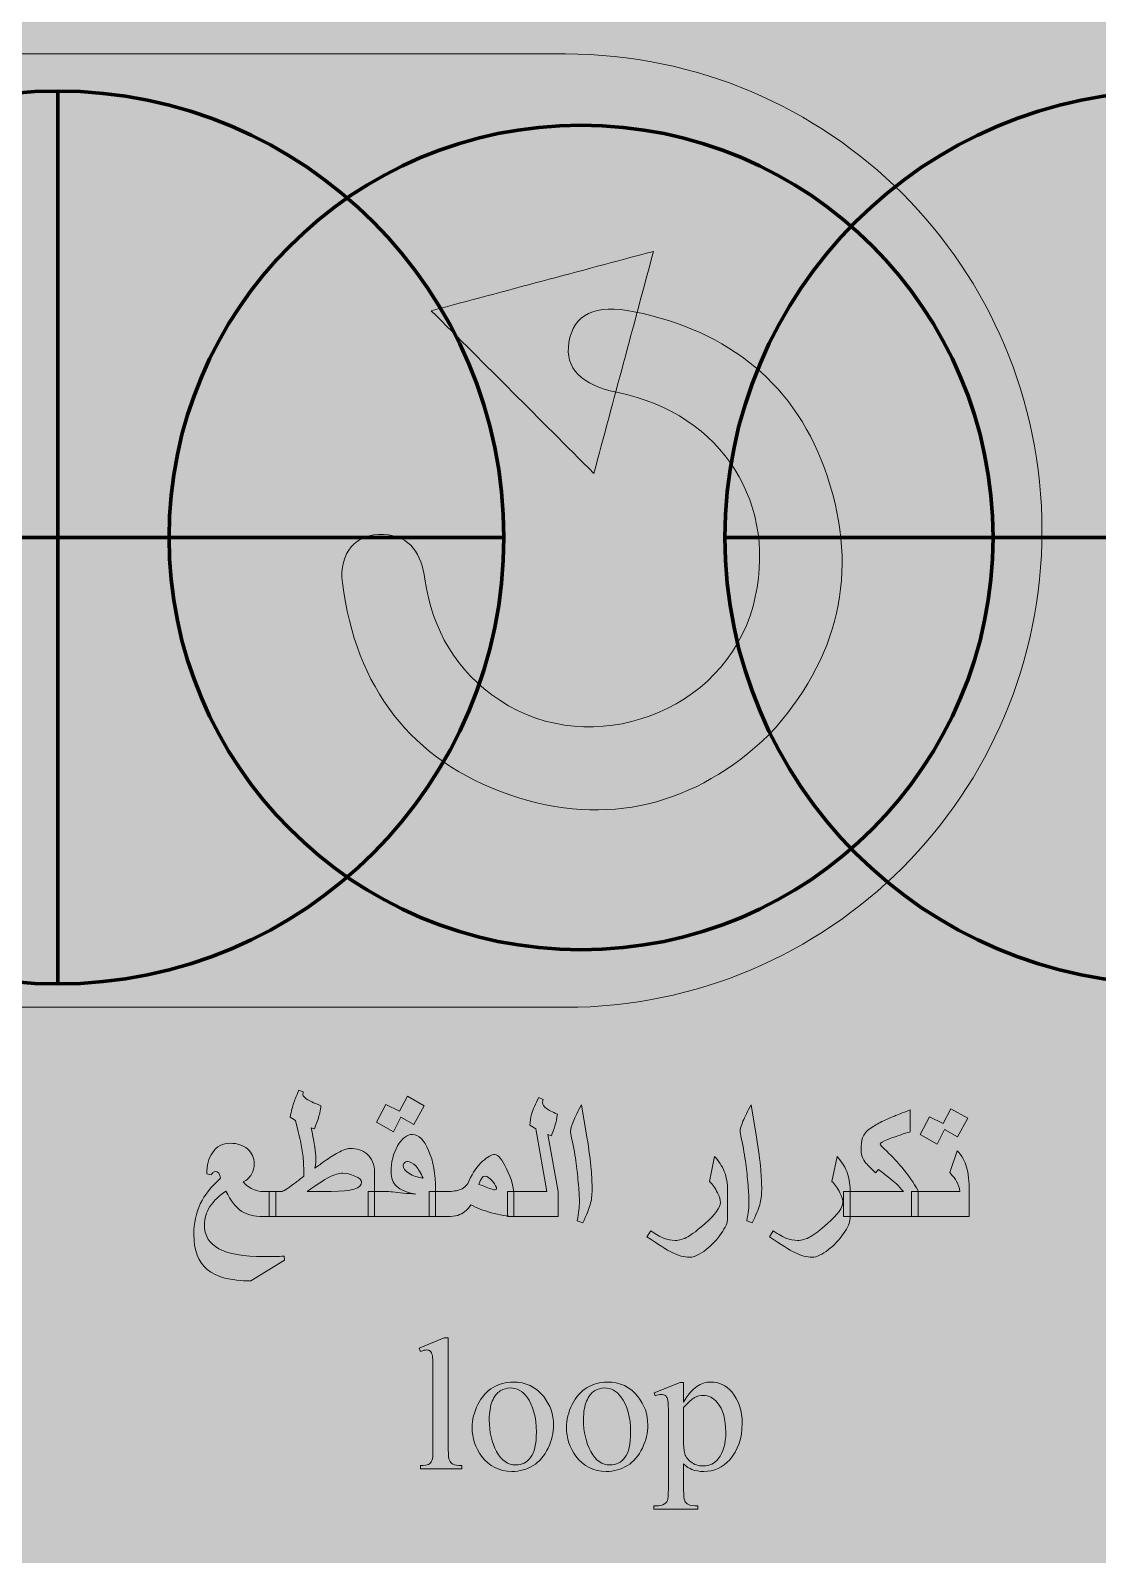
# Model space of a CAD drawing. Header units: inches. Extents: x -1481 to -429, y -1676 to -696.
# Drawn here: x -619.13 to -595.17, y -748.54 to -714.34 of the extents above; entities that cross this region are included whole.
import ezdxf

# ---------------------------------------------------------------- set-up
doc = ezdxf.new("R2010")
doc.units = ezdxf.units.IN
doc.header["$MEASUREMENT"] = 0
doc.layers.add('Layer 1', color=7, linetype='Continuous')

# ---------------------------------------------------------------- blocks, each defined once
blk = doc.blocks.new('block 2')
at = {"layer": 'Layer 1', "true_color": 0x009344}
h = blk.add_hatch(color=114, dxfattribs=at)
h.dxf.hatch_style = 2
h.paths.add_polyline_path([(-429.175, -985.727), (-669.175, -985.727), (-669.175, -695.727), (-429.175, -695.727)])
at = {"layer": 'Layer 1', "true_color": 0x008345}
h = blk.add_hatch(color=116, dxfattribs=at)
h.dxf.hatch_style = 2
h.paths.add_polyline_path([(-429.175, -751.646), (-669.175, -751.646), (-669.175, -695.727), (-429.175, -695.727)])
blk = doc.blocks.new('block 3')
at = {"layer": 'Layer 1', "color": 109, "lineweight": 120, "true_color": 0x166634}
for points in [[(-618.517, -715.699), (-618.517, -735.734)], [(-628.535, -725.716), (-608.499, -725.716)], [(-603.535, -725.716), (-583.499, -725.716)]]:
    blk.add_lwpolyline(points, dxfattribs=at)
for points in [[(-608.499, -725.716), (-608.499, -731.249), (-612.984, -735.734), (-618.517, -735.734), (-624.05, -735.734), (-628.535, -731.249), (-628.535, -725.716), (-628.535, -720.184), (-624.05, -715.699), (-618.517, -715.699), (-612.984, -715.699), (-608.499, -720.184), (-608.499, -725.716)], [(-583.499, -725.716), (-583.499, -731.249), (-587.984, -735.734), (-593.517, -735.734), (-599.05, -735.734), (-603.535, -731.249), (-603.535, -725.716), (-603.535, -720.184), (-599.05, -715.699), (-593.517, -715.699), (-587.984, -715.699), (-583.499, -720.184), (-583.499, -725.716)]]:
    blk.add_open_spline(points, degree=3, knots=[0, 0, 0, 0, 1, 1, 1, 2, 2, 2, 3, 3, 3, 4, 4, 4, 4], dxfattribs=at)
blk = doc.blocks.new('block 402')
at = {"layer": 'Layer 1', "lineweight": 0}
for points in [[(-610.29, -738.467), (-610.517, -738.889), (-610.811, -738.723), (-610.976, -739.05), (-611.361, -738.839), (-611.146, -738.438), (-610.84, -738.591), (-610.666, -738.256), (-610.29, -738.467)], [(-598.084, -738.744), (-598.311, -739.166), (-598.605, -739), (-598.77, -739.327), (-599.155, -739.116), (-598.94, -738.715), (-598.634, -738.868), (-598.46, -738.533), (-598.084, -738.744)]]:
    blk.add_lwpolyline(points, dxfattribs=at)
for points, knots in [([(-611.404, -740.954), (-611.404, -740.954), (-613.765, -740.954), (-613.765, -740.954), (-613.765, -740.954), (-613.765, -740.391), (-613.765, -740.391), (-613.765, -740.391), (-613.49, -740.391), (-613.49, -740.391), (-613.457, -740.391), (-613.364, -740.334), (-613.211, -740.22), (-613.16, -740.183), (-613.086, -740.125), (-612.99, -740.046), (-612.99, -739.877), (-612.996, -739.733), (-613.008, -739.616), (-613.021, -739.499), (-613.041, -739.377), (-613.068, -739.25), (-613.075, -739.22), (-613.112, -739.07), (-613.18, -738.802), (-613.18, -738.802), (-613.3, -738.727), (-613.3, -738.727), (-613.268, -738.583), (-613.242, -738.479), (-613.221, -738.416), (-613.2, -738.354), (-613.161, -738.255), (-613.101, -738.12), (-613.101, -738.12), (-613.006, -738.157), (-613.006, -738.157), (-613.006, -738.165), (-613.009, -738.183), (-613.014, -738.211), (-613.014, -738.259), (-612.946, -738.316), (-612.81, -738.382), (-612.764, -738.404), (-612.696, -738.432), (-612.605, -738.467), (-612.619, -738.574), (-612.641, -738.675), (-612.671, -738.769), (-612.686, -738.816), (-612.714, -738.889), (-612.754, -738.988), (-612.754, -738.988), (-612.828, -738.963), (-612.828, -738.963), (-612.786, -739.159), (-612.757, -739.303), (-612.743, -739.396), (-612.728, -739.489), (-612.721, -739.572), (-612.721, -739.645), (-612.721, -739.645), (-612.721, -739.668), (-612.721, -739.668), (-612.721, -739.708), (-612.722, -739.739), (-612.724, -739.762), (-612.726, -739.785), (-612.732, -739.82), (-612.742, -739.868), (-612.67, -739.816), (-612.598, -739.764), (-612.525, -739.711), (-612.413, -739.633), (-612.313, -739.569), (-612.225, -739.521), (-612.109, -739.458), (-612.021, -739.426), (-611.96, -739.426), (-611.798, -739.426), (-611.667, -739.468), (-611.57, -739.552), (-611.459, -739.647), (-611.404, -739.784), (-611.404, -739.963), (-611.404, -739.963), (-611.404, -740.954), (-611.404, -740.954)], [0, 0, 0, 0, 1, 1, 1, 2, 2, 2, 3, 3, 3, 4, 4, 4, 5, 5, 5, 6, 6, 6, 7, 7, 7, 8, 8, 8, 9, 9, 9, 10, 10, 10, 11, 11, 11, 12, 12, 12, 13, 13, 13, 14, 14, 14, 15, 15, 15, 16, 16, 16, 17, 17, 17, 18, 18, 18, 19, 19, 19, 20, 20, 20, 21, 21, 21, 22, 22, 22, 23, 23, 23, 24, 24, 24, 25, 25, 25, 26, 26, 26, 27, 27, 27, 28, 28, 28, 29, 29, 29, 29]), ([(-607.282, -740.954), (-607.282, -740.954), (-608.419, -740.954), (-608.419, -740.954), (-608.419, -740.954), (-608.419, -740.391), (-608.419, -740.391), (-608.419, -740.391), (-607.531, -740.391), (-607.531, -740.391), (-607.531, -740.391), (-607.781, -738.988), (-607.781, -738.988), (-607.781, -738.988), (-607.913, -738.901), (-607.913, -738.901), (-607.913, -738.82), (-607.901, -738.738), (-607.876, -738.655), (-607.844, -738.55), (-607.79, -738.426), (-607.714, -738.281), (-607.714, -738.281), (-607.619, -738.33), (-607.619, -738.33), (-607.619, -738.339), (-607.622, -738.361), (-607.628, -738.397), (-607.628, -738.442), (-607.599, -738.486), (-607.541, -738.529), (-607.49, -738.567), (-607.409, -738.61), (-607.297, -738.657), (-607.309, -738.745), (-607.328, -738.831), (-607.352, -738.915), (-607.376, -739), (-607.403, -739.075), (-607.433, -739.141), (-607.433, -739.141), (-607.508, -739.112), (-607.508, -739.112), (-607.508, -739.112), (-607.282, -740.391), (-607.282, -740.391), (-607.282, -740.391), (-607.282, -740.954), (-607.282, -740.954)], [0, 0, 0, 0, 1, 1, 1, 2, 2, 2, 3, 3, 3, 4, 4, 4, 5, 5, 5, 6, 6, 6, 7, 7, 7, 8, 8, 8, 9, 9, 9, 10, 10, 10, 11, 11, 11, 12, 12, 12, 13, 13, 13, 14, 14, 14, 15, 15, 15, 16, 16, 16, 16]), ([(-606.518, -740.352), (-606.518, -740.475), (-606.532, -740.587), (-606.561, -740.688), (-606.59, -740.789), (-606.646, -740.925), (-606.729, -741.096), (-606.729, -741.096), (-606.853, -741.047), (-606.853, -741.047), (-606.819, -740.87), (-606.803, -740.727), (-606.803, -740.617), (-606.803, -740.533), (-606.81, -740.409), (-606.824, -740.247), (-606.837, -740.084), (-606.855, -739.923), (-606.875, -739.764), (-606.896, -739.605), (-606.93, -739.415), (-606.977, -739.195), (-606.993, -739.117), (-607.001, -739.064), (-607.001, -739.035), (-607.001, -738.993), (-606.98, -738.92), (-606.937, -738.817), (-606.895, -738.715), (-606.835, -738.59), (-606.757, -738.444), (-606.757, -738.444), (-606.633, -739.176), (-606.633, -739.176), (-606.588, -739.454), (-606.556, -739.695), (-606.538, -739.899), (-606.525, -740.056), (-606.518, -740.207), (-606.518, -740.352)], [0, 0, 0, 0, 1, 1, 1, 2, 2, 2, 3, 3, 3, 4, 4, 4, 5, 5, 5, 6, 6, 6, 7, 7, 7, 8, 8, 8, 9, 9, 9, 10, 10, 10, 11, 11, 11, 12, 12, 12, 13, 13, 13, 13]), ([(-602.71, -740.352), (-602.71, -740.475), (-602.725, -740.587), (-602.754, -740.688), (-602.783, -740.789), (-602.838, -740.925), (-602.921, -741.096), (-602.921, -741.096), (-603.045, -741.047), (-603.045, -741.047), (-603.012, -740.87), (-602.995, -740.727), (-602.995, -740.617), (-602.995, -740.533), (-603.002, -740.409), (-603.016, -740.247), (-603.03, -740.084), (-603.047, -739.923), (-603.068, -739.764), (-603.088, -739.605), (-603.122, -739.415), (-603.169, -739.195), (-603.186, -739.117), (-603.194, -739.064), (-603.194, -739.035), (-603.194, -738.993), (-603.172, -738.92), (-603.13, -738.817), (-603.087, -738.715), (-603.027, -738.59), (-602.95, -738.444), (-602.95, -738.444), (-602.826, -739.176), (-602.826, -739.176), (-602.78, -739.454), (-602.749, -739.695), (-602.731, -739.899), (-602.717, -740.056), (-602.71, -740.207), (-602.71, -740.352)], [0, 0, 0, 0, 1, 1, 1, 2, 2, 2, 3, 3, 3, 4, 4, 4, 5, 5, 5, 6, 6, 6, 7, 7, 7, 8, 8, 8, 9, 9, 9, 10, 10, 10, 11, 11, 11, 12, 12, 12, 13, 13, 13, 13]), ([(-599.2, -740.954), (-599.2, -740.954), (-600.87, -740.954), (-600.87, -740.954), (-600.87, -740.954), (-600.87, -740.391), (-600.87, -740.391), (-600.87, -740.391), (-599.529, -740.391), (-599.529, -740.391), (-599.583, -740.327), (-599.635, -740.27), (-599.686, -740.222), (-599.727, -740.183), (-599.783, -740.136), (-599.853, -740.081), (-599.932, -740.021), (-600.01, -739.96), (-600.087, -739.899), (-600.087, -739.899), (-600.153, -739.974), (-600.153, -739.974), (-600.276, -739.853), (-600.349, -739.779), (-600.372, -739.753), (-600.441, -739.674), (-600.476, -739.584), (-600.476, -739.482), (-600.476, -739.343), (-600.466, -739.245), (-600.447, -739.188), (-600.419, -739.108), (-600.361, -739.037), (-600.271, -738.975), (-600.191, -738.92), (-600.106, -738.87), (-600.015, -738.824), (-599.943, -738.789), (-599.848, -738.747), (-599.729, -738.698), (-599.674, -738.676), (-599.558, -738.631), (-599.38, -738.562), (-599.38, -738.562), (-599.38, -739.054), (-599.38, -739.054), (-599.387, -739.054), (-599.445, -739.072), (-599.554, -739.108), (-599.689, -739.152), (-599.796, -739.19), (-599.876, -739.223), (-599.992, -739.27), (-600.05, -739.305), (-600.05, -739.329), (-600.05, -739.341), (-600.001, -739.395), (-599.903, -739.49), (-599.769, -739.62), (-599.657, -739.738), (-599.566, -739.846), (-599.416, -740.023), (-599.294, -740.2), (-599.2, -740.377), (-599.2, -740.377), (-599.2, -740.954), (-599.2, -740.954)], [0, 0, 0, 0, 1, 1, 1, 2, 2, 2, 3, 3, 3, 4, 4, 4, 5, 5, 5, 6, 6, 6, 7, 7, 7, 8, 8, 8, 9, 9, 9, 10, 10, 10, 11, 11, 11, 12, 12, 12, 13, 13, 13, 14, 14, 14, 15, 15, 15, 16, 16, 16, 17, 17, 17, 18, 18, 18, 19, 19, 19, 20, 20, 20, 21, 21, 21, 22, 22, 22, 22]), ([(-613.422, -741.935), (-613.422, -741.935), (-614.182, -742.398), (-614.182, -742.398), (-614.63, -742.398), (-614.955, -742.314), (-615.157, -742.145), (-615.359, -741.976), (-615.46, -741.712), (-615.46, -741.353), (-615.46, -741.102), (-615.412, -740.875), (-615.315, -740.672), (-615.219, -740.47), (-615.067, -740.278), (-614.86, -740.096), (-614.877, -739.994), (-614.914, -739.943), (-614.972, -739.943), (-614.994, -739.943), (-615.011, -739.949), (-615.024, -739.961), (-615.04, -739.982), (-615.056, -740.001), (-615.071, -740.017), (-615.071, -740.017), (-615.17, -739.997), (-615.17, -739.997), (-615.17, -739.805), (-615.128, -739.646), (-615.042, -739.521), (-614.946, -739.381), (-614.811, -739.31), (-614.637, -739.31), (-614.483, -739.31), (-614.355, -739.353), (-614.255, -739.438), (-614.154, -739.524), (-614.104, -739.634), (-614.104, -739.769), (-614.104, -739.85), (-614.124, -739.928), (-614.166, -740.001), (-614.211, -740.081), (-614.273, -740.14), (-614.352, -740.178), (-614.283, -740.258), (-614.199, -740.317), (-614.1, -740.354), (-614.032, -740.379), (-613.969, -740.391), (-613.909, -740.391), (-613.909, -740.391), (-613.62, -740.391), (-613.62, -740.391), (-613.62, -740.391), (-613.62, -740.954), (-613.62, -740.954), (-613.62, -740.954), (-613.909, -740.954), (-613.909, -740.954), (-614.107, -740.954), (-614.264, -740.915), (-614.383, -740.838), (-614.515, -740.752), (-614.634, -740.6), (-614.74, -740.381), (-614.895, -740.483), (-615.014, -740.6), (-615.098, -740.731), (-615.182, -740.863), (-615.224, -740.997), (-615.224, -741.133), (-615.224, -741.377), (-615.116, -741.558), (-614.901, -741.676), (-614.685, -741.794), (-614.345, -741.853), (-613.881, -741.853), (-613.809, -741.853), (-613.733, -741.852), (-613.653, -741.851), (-613.573, -741.849), (-613.5, -741.847), (-613.434, -741.844), (-613.434, -741.844), (-613.422, -741.935), (-613.422, -741.935)], [0, 0, 0, 0, 1, 1, 1, 2, 2, 2, 3, 3, 3, 4, 4, 4, 5, 5, 5, 6, 6, 6, 7, 7, 7, 8, 8, 8, 9, 9, 9, 10, 10, 10, 11, 11, 11, 12, 12, 12, 13, 13, 13, 14, 14, 14, 15, 15, 15, 16, 16, 16, 17, 17, 17, 18, 18, 18, 19, 19, 19, 20, 20, 20, 21, 21, 21, 22, 22, 22, 23, 23, 23, 24, 24, 24, 25, 25, 25, 26, 26, 26, 27, 27, 27, 28, 28, 28, 29, 29, 29, 29]), ([(-610.032, -740.954), (-610.032, -740.954), (-611.549, -740.954), (-611.549, -740.954), (-611.549, -740.954), (-611.549, -740.391), (-611.549, -740.391), (-611.549, -740.391), (-611.177, -740.391), (-611.177, -740.391), (-611.113, -740.391), (-611.053, -740.394), (-610.997, -740.4), (-610.845, -740.416), (-610.672, -740.435), (-610.478, -740.455), (-610.683, -740.41), (-610.827, -740.35), (-610.909, -740.275), (-610.991, -740.199), (-611.032, -740.09), (-611.032, -739.947), (-611.032, -739.733), (-610.983, -739.541), (-610.884, -739.369), (-610.786, -739.198), (-610.675, -739.112), (-610.553, -739.112), (-610.413, -739.112), (-610.292, -739.232), (-610.188, -739.473), (-610.084, -739.713), (-610.032, -740.003), (-610.032, -740.344), (-610.032, -740.344), (-610.032, -740.954), (-610.032, -740.954)], [0, 0, 0, 0, 1, 1, 1, 2, 2, 2, 3, 3, 3, 4, 4, 4, 5, 5, 5, 6, 6, 6, 7, 7, 7, 8, 8, 8, 9, 9, 9, 10, 10, 10, 11, 11, 11, 12, 12, 12, 12]), ([(-608.275, -740.951), (-608.419, -740.951), (-608.59, -740.923), (-608.785, -740.867), (-608.957, -740.817), (-609.109, -740.759), (-609.24, -740.691), (-609.32, -740.811), (-609.418, -740.889), (-609.536, -740.927), (-609.592, -740.945), (-609.669, -740.954), (-609.767, -740.954), (-609.767, -740.954), (-610.176, -740.954), (-610.176, -740.954), (-610.176, -740.954), (-610.176, -740.391), (-610.176, -740.391), (-610.176, -740.391), (-609.767, -740.391), (-609.767, -740.391), (-609.643, -740.391), (-609.545, -740.376), (-609.471, -740.346), (-609.378, -740.307), (-609.313, -740.24), (-609.277, -740.145), (-609.199, -739.97), (-609.098, -739.826), (-608.975, -739.713), (-608.867, -739.613), (-608.774, -739.562), (-608.698, -739.562), (-608.628, -739.562), (-608.541, -739.669), (-608.438, -739.881), (-608.329, -740.105), (-608.275, -740.312), (-608.275, -740.501), (-608.275, -740.501), (-608.275, -740.951), (-608.275, -740.951)], [0, 0, 0, 0, 1, 1, 1, 2, 2, 2, 3, 3, 3, 4, 4, 4, 5, 5, 5, 6, 6, 6, 7, 7, 7, 8, 8, 8, 9, 9, 9, 10, 10, 10, 11, 11, 11, 12, 12, 12, 13, 13, 13, 14, 14, 14, 14]), ([(-603.475, -741.001), (-603.475, -741.085), (-603.523, -741.196), (-603.62, -741.335), (-603.716, -741.473), (-603.829, -741.594), (-603.959, -741.696), (-604.102, -741.809), (-604.225, -741.865), (-604.327, -741.865), (-604.448, -741.865), (-604.578, -741.831), (-604.717, -741.762), (-604.839, -741.703), (-605.028, -741.584), (-605.286, -741.406), (-605.286, -741.406), (-605.199, -741.278), (-605.199, -741.278), (-605.075, -741.361), (-604.975, -741.417), (-604.899, -741.446), (-604.823, -741.474), (-604.741, -741.489), (-604.653, -741.489), (-604.558, -741.489), (-604.463, -741.462), (-604.368, -741.408), (-604.273, -741.355), (-604.143, -741.255), (-603.979, -741.109), (-603.751, -740.905), (-603.636, -740.748), (-603.636, -740.637), (-603.636, -740.582), (-603.658, -740.51), (-603.702, -740.42), (-603.752, -740.318), (-603.813, -740.234), (-603.884, -740.166), (-603.884, -740.166), (-603.768, -739.608), (-603.768, -739.608), (-603.675, -739.704), (-603.602, -739.815), (-603.551, -739.941), (-603.5, -740.066), (-603.475, -740.209), (-603.475, -740.369), (-603.475, -740.369), (-603.475, -741.001), (-603.475, -741.001)], [0, 0, 0, 0, 1, 1, 1, 2, 2, 2, 3, 3, 3, 4, 4, 4, 5, 5, 5, 6, 6, 6, 7, 7, 7, 8, 8, 8, 9, 9, 9, 10, 10, 10, 11, 11, 11, 12, 12, 12, 13, 13, 13, 14, 14, 14, 15, 15, 15, 16, 16, 16, 17, 17, 17, 17]), ([(-600.726, -741.001), (-600.726, -741.085), (-600.774, -741.196), (-600.87, -741.335), (-600.967, -741.473), (-601.08, -741.594), (-601.209, -741.696), (-601.353, -741.809), (-601.475, -741.865), (-601.577, -741.865), (-601.699, -741.865), (-601.829, -741.831), (-601.968, -741.762), (-602.089, -741.703), (-602.279, -741.584), (-602.537, -741.406), (-602.537, -741.406), (-602.45, -741.278), (-602.45, -741.278), (-602.326, -741.361), (-602.226, -741.417), (-602.15, -741.446), (-602.074, -741.474), (-601.992, -741.489), (-601.904, -741.489), (-601.809, -741.489), (-601.714, -741.462), (-601.619, -741.408), (-601.524, -741.355), (-601.394, -741.255), (-601.23, -741.109), (-601.001, -740.905), (-600.887, -740.748), (-600.887, -740.637), (-600.887, -740.582), (-600.909, -740.51), (-600.953, -740.42), (-601.003, -740.318), (-601.063, -740.234), (-601.135, -740.166), (-601.135, -740.166), (-601.019, -739.608), (-601.019, -739.608), (-600.926, -739.704), (-600.853, -739.815), (-600.802, -739.941), (-600.751, -740.066), (-600.726, -740.209), (-600.726, -740.369), (-600.726, -740.369), (-600.726, -741.001), (-600.726, -741.001)], [0, 0, 0, 0, 1, 1, 1, 2, 2, 2, 3, 3, 3, 4, 4, 4, 5, 5, 5, 6, 6, 6, 7, 7, 7, 8, 8, 8, 9, 9, 9, 10, 10, 10, 11, 11, 11, 12, 12, 12, 13, 13, 13, 14, 14, 14, 15, 15, 15, 16, 16, 16, 17, 17, 17, 17]), ([(-598.051, -740.954), (-598.051, -740.954), (-599.345, -740.954), (-599.345, -740.954), (-599.345, -740.954), (-599.345, -740.391), (-599.345, -740.391), (-599.345, -740.391), (-598.258, -740.391), (-598.258, -740.391), (-598.273, -740.298), (-598.3, -740.218), (-598.34, -740.154), (-598.361, -740.118), (-598.409, -740.056), (-598.485, -739.968), (-598.485, -739.968), (-598.32, -739.476), (-598.32, -739.476), (-598.216, -739.593), (-598.146, -739.715), (-598.108, -739.844), (-598.07, -739.972), (-598.051, -740.162), (-598.051, -740.414), (-598.051, -740.414), (-598.051, -740.954), (-598.051, -740.954)], [0, 0, 0, 0, 1, 1, 1, 2, 2, 2, 3, 3, 3, 4, 4, 4, 5, 5, 5, 6, 6, 6, 7, 7, 7, 8, 8, 8, 9, 9, 9, 9]), ([(-611.692, -740.18), (-611.692, -740.132), (-611.743, -740.087), (-611.844, -740.045), (-611.946, -740.003), (-612.036, -739.982), (-612.113, -739.982), (-612.204, -739.982), (-612.306, -740.011), (-612.42, -740.07), (-612.534, -740.128), (-612.699, -740.236), (-612.915, -740.391), (-612.915, -740.391), (-612.374, -740.391), (-612.374, -740.391), (-611.919, -740.391), (-611.692, -740.321), (-611.692, -740.18)], [0, 0, 0, 0, 1, 1, 1, 2, 2, 2, 3, 3, 3, 4, 4, 4, 5, 5, 5, 6, 6, 6, 6]), ([(-610.313, -740.096), (-610.362, -739.977), (-610.418, -739.885), (-610.478, -739.819), (-610.539, -739.753), (-610.599, -739.72), (-610.66, -739.72), (-610.688, -739.72), (-610.712, -739.728), (-610.732, -739.746), (-610.753, -739.764), (-610.763, -739.786), (-610.763, -739.81), (-610.763, -739.87), (-610.719, -739.927), (-610.63, -739.983), (-610.541, -740.039), (-610.435, -740.076), (-610.313, -740.096)], [0, 0, 0, 0, 1, 1, 1, 2, 2, 2, 3, 3, 3, 4, 4, 4, 5, 5, 5, 6, 6, 6, 6]), ([(-608.661, -740.327), (-608.661, -740.297), (-608.691, -740.245), (-608.75, -740.17), (-608.816, -740.087), (-608.873, -740.046), (-608.922, -740.046), (-608.975, -740.046), (-609.021, -740.108), (-609.058, -740.232), (-608.986, -740.26), (-608.932, -740.28), (-608.895, -740.294), (-608.783, -740.336), (-608.72, -740.356), (-608.707, -740.356), (-608.676, -740.356), (-608.661, -740.347), (-608.661, -740.327)], [0, 0, 0, 0, 1, 1, 1, 2, 2, 2, 3, 3, 3, 4, 4, 4, 5, 5, 5, 6, 6, 6, 6])]:
    blk.add_open_spline(points, degree=3, knots=knots, dxfattribs=at)
blk = doc.blocks.new('block 406')
at = {"layer": 'Layer 1', "lineweight": 0}
for points, knots in [([(-609.746, -743.677), (-609.746, -743.677), (-609.746, -746.188), (-609.746, -746.188), (-609.746, -746.307), (-609.738, -746.385), (-609.721, -746.424), (-609.703, -746.462), (-609.677, -746.492), (-609.641, -746.512), (-609.605, -746.532), (-609.538, -746.542), (-609.44, -746.542), (-609.44, -746.542), (-609.44, -746.616), (-609.44, -746.616), (-609.44, -746.616), (-610.369, -746.616), (-610.369, -746.616), (-610.369, -746.616), (-610.369, -746.542), (-610.369, -746.542), (-610.282, -746.542), (-610.223, -746.533), (-610.191, -746.515), (-610.159, -746.497), (-610.134, -746.467), (-610.116, -746.426), (-610.099, -746.384), (-610.09, -746.305), (-610.09, -746.188), (-610.09, -746.188), (-610.09, -744.468), (-610.09, -744.468), (-610.09, -744.255), (-610.094, -744.123), (-610.104, -744.074), (-610.114, -744.026), (-610.129, -743.992), (-610.151, -743.974), (-610.172, -743.956), (-610.199, -743.947), (-610.232, -743.947), (-610.268, -743.947), (-610.313, -743.958), (-610.369, -743.98), (-610.369, -743.98), (-610.404, -743.908), (-610.404, -743.908), (-610.404, -743.908), (-609.839, -743.677), (-609.839, -743.677), (-609.839, -743.677), (-609.746, -743.677), (-609.746, -743.677)], [0, 0, 0, 0, 1, 1, 1, 2, 2, 2, 3, 3, 3, 4, 4, 4, 5, 5, 5, 6, 6, 6, 7, 7, 7, 8, 8, 8, 9, 9, 9, 10, 10, 10, 11, 11, 11, 12, 12, 12, 13, 13, 13, 14, 14, 14, 15, 15, 15, 16, 16, 16, 17, 17, 17, 18, 18, 18, 18]), ([(-608.295, -744.667), (-608.009, -744.667), (-607.779, -744.776), (-607.605, -744.993), (-607.457, -745.179), (-607.384, -745.393), (-607.384, -745.634), (-607.384, -745.804), (-607.424, -745.975), (-607.506, -746.149), (-607.587, -746.322), (-607.699, -746.453), (-607.842, -746.542), (-607.984, -746.63), (-608.143, -746.674), (-608.318, -746.674), (-608.603, -746.674), (-608.83, -746.56), (-608.998, -746.333), (-609.14, -746.141), (-609.211, -745.926), (-609.211, -745.688), (-609.211, -745.514), (-609.168, -745.342), (-609.082, -745.17), (-608.996, -744.998), (-608.882, -744.872), (-608.742, -744.79), (-608.601, -744.708), (-608.452, -744.667), (-608.295, -744.667)], [0, 0, 0, 0, 1, 1, 1, 2, 2, 2, 3, 3, 3, 4, 4, 4, 5, 5, 5, 6, 6, 6, 7, 7, 7, 8, 8, 8, 9, 9, 9, 10, 10, 10, 10]), ([(-608.359, -744.801), (-608.432, -744.801), (-608.506, -744.823), (-608.58, -744.866), (-608.653, -744.91), (-608.713, -744.986), (-608.758, -745.095), (-608.804, -745.203), (-608.827, -745.343), (-608.827, -745.514), (-608.827, -745.79), (-608.772, -746.028), (-608.662, -746.227), (-608.553, -746.427), (-608.408, -746.527), (-608.229, -746.527), (-608.096, -746.527), (-607.985, -746.472), (-607.898, -746.362), (-607.812, -746.251), (-607.768, -746.062), (-607.768, -745.793), (-607.768, -745.457), (-607.841, -745.192), (-607.985, -744.999), (-608.083, -744.867), (-608.208, -744.801), (-608.359, -744.801)], [0, 0, 0, 0, 1, 1, 1, 2, 2, 2, 3, 3, 3, 4, 4, 4, 5, 5, 5, 6, 6, 6, 7, 7, 7, 8, 8, 8, 9, 9, 9, 9]), ([(-606.179, -744.667), (-605.892, -744.667), (-605.662, -744.776), (-605.488, -744.993), (-605.341, -745.179), (-605.267, -745.393), (-605.267, -745.634), (-605.267, -745.804), (-605.308, -745.975), (-605.389, -746.149), (-605.47, -746.322), (-605.582, -746.453), (-605.725, -746.542), (-605.868, -746.63), (-606.026, -746.674), (-606.201, -746.674), (-606.487, -746.674), (-606.713, -746.56), (-606.881, -746.333), (-607.023, -746.141), (-607.094, -745.926), (-607.094, -745.688), (-607.094, -745.514), (-607.051, -745.342), (-606.965, -745.17), (-606.879, -744.998), (-606.766, -744.872), (-606.625, -744.79), (-606.485, -744.708), (-606.336, -744.667), (-606.179, -744.667)], [0, 0, 0, 0, 1, 1, 1, 2, 2, 2, 3, 3, 3, 4, 4, 4, 5, 5, 5, 6, 6, 6, 7, 7, 7, 8, 8, 8, 9, 9, 9, 10, 10, 10, 10]), ([(-606.243, -744.801), (-606.316, -744.801), (-606.389, -744.823), (-606.463, -744.866), (-606.537, -744.91), (-606.596, -744.986), (-606.642, -745.095), (-606.687, -745.203), (-606.71, -745.343), (-606.71, -745.514), (-606.71, -745.79), (-606.655, -746.028), (-606.546, -746.227), (-606.436, -746.427), (-606.292, -746.527), (-606.113, -746.527), (-605.979, -746.527), (-605.869, -746.472), (-605.782, -746.362), (-605.695, -746.251), (-605.652, -746.062), (-605.652, -745.793), (-605.652, -745.457), (-605.724, -745.192), (-605.869, -744.999), (-605.966, -744.867), (-606.091, -744.801), (-606.243, -744.801)], [0, 0, 0, 0, 1, 1, 1, 2, 2, 2, 3, 3, 3, 4, 4, 4, 5, 5, 5, 6, 6, 6, 7, 7, 7, 8, 8, 8, 9, 9, 9, 9]), ([(-605.124, -744.911), (-605.124, -744.911), (-604.542, -744.675), (-604.542, -744.675), (-604.542, -744.675), (-604.463, -744.675), (-604.463, -744.675), (-604.463, -744.675), (-604.463, -745.117), (-604.463, -745.117), (-604.365, -744.951), (-604.267, -744.834), (-604.168, -744.767), (-604.07, -744.7), (-603.966, -744.667), (-603.857, -744.667), (-603.667, -744.667), (-603.509, -744.741), (-603.382, -744.89), (-603.226, -745.072), (-603.148, -745.309), (-603.148, -745.601), (-603.148, -745.928), (-603.242, -746.198), (-603.429, -746.411), (-603.584, -746.586), (-603.778, -746.674), (-604.012, -746.674), (-604.114, -746.674), (-604.203, -746.659), (-604.277, -746.63), (-604.332, -746.61), (-604.394, -746.568), (-604.463, -746.506), (-604.463, -746.506), (-604.463, -747.083), (-604.463, -747.083), (-604.463, -747.213), (-604.455, -747.295), (-604.439, -747.33), (-604.423, -747.365), (-604.396, -747.393), (-604.357, -747.414), (-604.317, -747.434), (-604.246, -747.445), (-604.143, -747.445), (-604.143, -747.445), (-604.143, -747.521), (-604.143, -747.521), (-604.143, -747.521), (-605.135, -747.521), (-605.135, -747.521), (-605.135, -747.521), (-605.135, -747.445), (-605.135, -747.445), (-605.135, -747.445), (-605.083, -747.445), (-605.083, -747.445), (-605.007, -747.446), (-604.943, -747.432), (-604.889, -747.401), (-604.863, -747.386), (-604.842, -747.362), (-604.828, -747.328), (-604.813, -747.294), (-604.806, -747.208), (-604.806, -747.071), (-604.806, -747.071), (-604.806, -745.281), (-604.806, -745.281), (-604.806, -745.158), (-604.812, -745.08), (-604.823, -745.047), (-604.834, -745.014), (-604.851, -744.989), (-604.875, -744.973), (-604.9, -744.956), (-604.932, -744.948), (-604.974, -744.948), (-605.007, -744.948), (-605.049, -744.957), (-605.1, -744.977), (-605.1, -744.977), (-605.124, -744.911), (-605.124, -744.911)], [0, 0, 0, 0, 1, 1, 1, 2, 2, 2, 3, 3, 3, 4, 4, 4, 5, 5, 5, 6, 6, 6, 7, 7, 7, 8, 8, 8, 9, 9, 9, 10, 10, 10, 11, 11, 11, 12, 12, 12, 13, 13, 13, 14, 14, 14, 15, 15, 15, 16, 16, 16, 17, 17, 17, 18, 18, 18, 19, 19, 19, 20, 20, 20, 21, 21, 21, 22, 22, 22, 23, 23, 23, 24, 24, 24, 25, 25, 25, 26, 26, 26, 27, 27, 27, 28, 28, 28, 28]), ([(-604.463, -745.239), (-604.463, -745.239), (-604.463, -745.946), (-604.463, -745.946), (-604.463, -746.099), (-604.457, -746.2), (-604.444, -746.248), (-604.425, -746.328), (-604.378, -746.398), (-604.303, -746.459), (-604.228, -746.519), (-604.133, -746.55), (-604.019, -746.55), (-603.881, -746.55), (-603.769, -746.496), (-603.684, -746.389), (-603.572, -746.248), (-603.516, -746.05), (-603.516, -745.795), (-603.516, -745.506), (-603.58, -745.283), (-603.706, -745.128), (-603.795, -745.02), (-603.899, -744.966), (-604.021, -744.966), (-604.087, -744.966), (-604.152, -744.983), (-604.217, -745.016), (-604.267, -745.041), (-604.349, -745.115), (-604.463, -745.239)], [0, 0, 0, 0, 1, 1, 1, 2, 2, 2, 3, 3, 3, 4, 4, 4, 5, 5, 5, 6, 6, 6, 7, 7, 7, 8, 8, 8, 9, 9, 9, 10, 10, 10, 10])]:
    blk.add_open_spline(points, degree=3, knots=knots, dxfattribs=at)
blk = doc.blocks.new('block 409')
at = {"layer": 'Layer 1', "true_color": 0x38b449}
h = blk.add_hatch(color=95, dxfattribs=at)
h.dxf.hatch_style = 2
edge = h.paths.add_edge_path()
edge.add_spline(control_points=[(-606.478, -724.278), (-606.031, -722.616), (-605.594, -720.99), (-605.138, -719.296), (-606.825, -719.746), (-608.456, -720.182), (-610.128, -720.628), (-608.898, -721.858), (-607.709, -723.047), (-606.478, -724.278)], knot_values=[0, 0, 0, 0, 1, 1, 1, 2, 2, 2, 3, 3, 3, 3], degree=3, periodic=1)
h = blk.add_hatch(color=95, dxfattribs=at)
h.dxf.hatch_style = 2
edge = h.paths.add_edge_path()
edge.add_spline(control_points=[(-602.548, -730.148), (-600.968, -728.437), (-600.521, -726.502), (-601.233, -724.355), (-601.924, -722.273), (-603.446, -721.086), (-605.57, -720.65), (-606.456, -720.469), (-606.939, -720.711), (-607.038, -721.338), (-607.131, -721.925), (-606.766, -722.295), (-605.93, -722.465), (-603.596, -722.94), (-602.296, -725), (-602.905, -727.258), (-603.548, -729.641), (-606.531, -730.735), (-608.59, -729.37), (-609.583, -728.711), (-610.098, -727.794), (-610.272, -726.652), (-610.356, -726.097), (-610.571, -725.679), (-611.2, -725.646), (-611.813, -725.613), (-612.21, -726.063), (-612.124, -726.735), (-611.823, -729.066), (-610.595, -730.726), (-608.368, -731.489), (-606.171, -732.241), (-604.193, -731.723), (-602.548, -730.148)], knot_values=[0, 0, 0, 0, 1, 1, 1, 2, 2, 2, 3, 3, 3, 4, 4, 4, 5, 5, 5, 6, 6, 6, 7, 7, 7, 8, 8, 8, 9, 9, 9, 10, 10, 10, 11, 11, 11, 11], degree=3, periodic=1)
at = {"layer": 'Layer 1', "color": 109, "lineweight": 106, "true_color": 0x166634}
blk.add_open_spline([(-597.516, -725.716), (-597.516, -730.825), (-601.658, -734.967), (-606.767, -734.967), (-611.875, -734.967), (-616.017, -730.825), (-616.017, -725.716), (-616.017, -720.608), (-611.875, -716.466), (-606.767, -716.466), (-601.658, -716.466), (-597.516, -720.608), (-597.516, -725.716)], degree=3, knots=[0, 0, 0, 0, 1, 1, 1, 2, 2, 2, 3, 3, 3, 4, 4, 4, 4], dxfattribs=at)
at = {"layer": 'Layer 1', "lineweight": 0}
for points, knots in [([(-606.478, -724.278), (-606.031, -722.616), (-605.594, -720.99), (-605.138, -719.296), (-606.825, -719.746), (-608.456, -720.182), (-610.128, -720.628), (-608.898, -721.858), (-607.709, -723.047), (-606.478, -724.278)], [0, 0, 0, 0, 1, 1, 1, 2, 2, 2, 3, 3, 3, 3]), ([(-602.548, -730.148), (-600.968, -728.437), (-600.521, -726.502), (-601.233, -724.355), (-601.924, -722.273), (-603.446, -721.086), (-605.57, -720.65), (-606.456, -720.469), (-606.939, -720.711), (-607.038, -721.338), (-607.131, -721.925), (-606.766, -722.295), (-605.93, -722.465), (-603.596, -722.94), (-602.296, -725), (-602.905, -727.258), (-603.548, -729.641), (-606.531, -730.735), (-608.59, -729.37), (-609.583, -728.711), (-610.098, -727.794), (-610.272, -726.652), (-610.356, -726.097), (-610.571, -725.679), (-611.2, -725.646), (-611.813, -725.613), (-612.21, -726.063), (-612.124, -726.735), (-611.823, -729.066), (-610.595, -730.726), (-608.368, -731.489), (-606.171, -732.241), (-604.193, -731.723), (-602.548, -730.148)], [0, 0, 0, 0, 1, 1, 1, 2, 2, 2, 3, 3, 3, 4, 4, 4, 5, 5, 5, 6, 6, 6, 7, 7, 7, 8, 8, 8, 9, 9, 9, 10, 10, 10, 11, 11, 11, 11])]:
    blk.add_open_spline(points, degree=3, knots=knots, dxfattribs=at)

msp = doc.modelspace()

# ---------------------------------------------------------------- hatches: boundary and pattern name
at = {"layer": 'Layer 1', "true_color": 0x005f32}
h = msp.add_hatch(color=128, dxfattribs=at)
h.dxf.hatch_style = 2
edge = h.paths.add_edge_path()
edge.add_spline(control_points=[(-607.113, -736.259), (-607.113, -736.259), (-631.959, -736.259), (-631.959, -736.259), (-637.867, -736.259), (-642.655, -731.47), (-642.655, -725.563), (-642.655, -725.563), (-642.655, -725.563), (-642.655, -725.563), (-642.655, -719.656), (-637.867, -714.867), (-631.959, -714.867), (-631.959, -714.867), (-607.113, -714.867), (-607.113, -714.867), (-601.206, -714.867), (-596.417, -719.656), (-596.417, -725.563), (-596.417, -725.563), (-596.417, -725.563), (-596.417, -725.563), (-596.417, -731.47), (-601.206, -736.259), (-607.113, -736.259)], knot_values=[0, 0, 0, 0, 1, 1, 1, 2, 2, 2, 3, 3, 3, 4, 4, 4, 5, 5, 5, 6, 6, 6, 7, 7, 7, 8, 8, 8, 8], degree=3, periodic=1)

# ---------------------------------------------------------------- linework, layer by layer
at = {"layer": 'Layer 1', "lineweight": 0}
msp.add_open_spline([(-607.113, -736.259), (-607.113, -736.259), (-631.959, -736.259), (-631.959, -736.259), (-637.867, -736.259), (-642.655, -731.47), (-642.655, -725.563), (-642.655, -725.563), (-642.655, -725.563), (-642.655, -725.563), (-642.655, -719.656), (-637.867, -714.867), (-631.959, -714.867), (-631.959, -714.867), (-607.113, -714.867), (-607.113, -714.867), (-601.206, -714.867), (-596.417, -719.656), (-596.417, -725.563), (-596.417, -725.563), (-596.417, -725.563), (-596.417, -725.563), (-596.417, -731.47), (-601.206, -736.259), (-607.113, -736.259)], degree=3, knots=[0, 0, 0, 0, 1, 1, 1, 2, 2, 2, 3, 3, 3, 4, 4, 4, 5, 5, 5, 6, 6, 6, 7, 7, 7, 8, 8, 8, 8], dxfattribs=at)

# ---------------------------------------------------------------- block references
at = {"layer": 'Layer 1'}
for name in ['block 2', 'block 3', 'block 409', 'block 402', 'block 406']:
    msp.add_blockref(name, (0, 0), dxfattribs=at)

doc.saveas('drawing.dxf')
